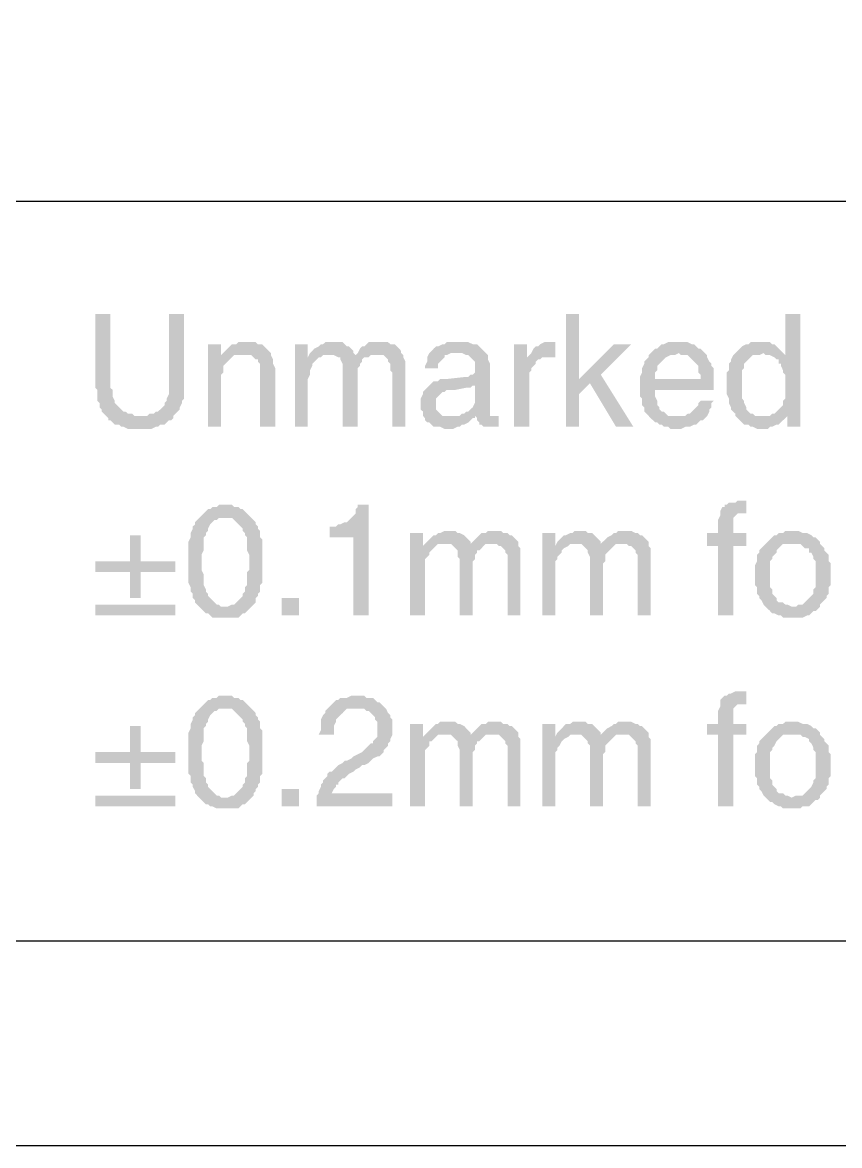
# Model space of a CAD drawing. Header units: inches. Extents: x 3613 to 8393, y -2205 to -794.
# Drawn here: x 6073.14 to 6090.13, y -1185.65 to -1162.28 of the extents above; entities that cross this region are included whole.
import ezdxf

# ---------------------------------------------------------------- set-up
doc = ezdxf.new("R2010")
doc.units = ezdxf.units.IN
doc.header["$MEASUREMENT"] = 0

msp = doc.modelspace()

# ---------------------------------------------------------------- hatches: boundary and pattern name
at = {"transparency": 33554559}
for points in [[(6074.967, -1168.343), (6074.652, -1168.343), (6074.652, -1169.878), (6074.697, -1169.923), (6074.697, -1170.149), (6074.742, -1170.194), (6074.742, -1170.284), (6074.787, -1170.329), (6074.787, -1170.374), (6074.832, -1170.419), (6074.877, -1170.464), (6075.599, -1170.464), (6075.464, -1170.464), (6075.419, -1170.419), (6075.329, -1170.419), (6075.283, -1170.374), (6075.238, -1170.374), (6075.193, -1170.329), (6075.148, -1170.284), (6075.148, -1170.284), (6075.103, -1170.239), (6075.058, -1170.194), (6075.058, -1170.149), (6075.013, -1170.058), (6075.013, -1169.923), (6074.967, -1169.878), (6074.967, -1169.787)], [(6076.502, -1168.343), (6076.186, -1168.343), (6076.186, -1170.013), (6076.141, -1170.103), (6076.141, -1170.149), (6076.096, -1170.194), (6076.096, -1170.239), (6076.051, -1170.284), (6076.006, -1170.329), (6075.96, -1170.374), (6075.915, -1170.374), (6075.87, -1170.419), (6075.78, -1170.419), (6075.735, -1170.464), (6074.877, -1170.464), (6074.922, -1170.51), (6074.922, -1170.555), (6074.967, -1170.555), (6075.013, -1170.6), (6075.058, -1170.645), (6075.148, -1170.645), (6075.193, -1170.69), (6075.238, -1170.69), (6075.329, -1170.735), (6075.825, -1170.735), (6075.915, -1170.69), (6075.96, -1170.69), (6076.006, -1170.645), (6076.096, -1170.645), (6076.141, -1170.6), (6076.186, -1170.555), (6076.231, -1170.555), (6076.276, -1170.51), (6076.276, -1170.464), (6076.321, -1170.419), (6076.367, -1170.374), (6076.412, -1170.329), (6076.412, -1170.284), (6076.457, -1170.194), (6076.457, -1170.149), (6076.502, -1170.103), (6076.502, -1169.833)], [(6084.716, -1168.343), (6084.445, -1168.343), (6084.445, -1170.69), (6084.716, -1170.69), (6084.716, -1170.013), (6084.942, -1169.787), (6084.716, -1169.697)], [(6089.32, -1168.343), (6089.004, -1168.343), (6089.004, -1169.201), (6088.778, -1169.246), (6088.823, -1169.291), (6088.868, -1169.291), (6088.868, -1169.381), (6088.913, -1169.381), (6088.913, -1169.426), (6088.958, -1169.517), (6088.958, -1169.562), (6089.004, -1169.607), (6089.004, -1170.103), (6088.958, -1170.149), (6088.958, -1170.239), (6088.913, -1170.284), (6088.868, -1170.329), (6088.868, -1170.329), (6088.823, -1170.374), (6088.778, -1170.419), (6088.733, -1170.419), (6089.049, -1170.464), (6089.049, -1170.69), (6089.32, -1170.69)], [(6077.269, -1168.975), (6076.998, -1168.975), (6076.998, -1170.69), (6077.269, -1170.69), (6077.269, -1169.742), (6077.269, -1169.607), (6077.314, -1169.562), (6077.314, -1169.426), (6077.359, -1169.381), (6077.405, -1169.336), (6077.405, -1169.336), (6077.45, -1169.291), (6077.495, -1169.246), (6077.269, -1169.201)], [(6077.766, -1168.93), (6077.63, -1168.93), (6077.585, -1168.975), (6077.495, -1168.975), (6077.45, -1169.02), (6077.405, -1169.065), (6077.359, -1169.111), (6077.314, -1169.156), (6077.269, -1169.201), (6077.495, -1169.246), (6077.54, -1169.201), (6077.721, -1169.201), (6078.307, -1169.156), (6078.262, -1169.111), (6078.217, -1169.065), (6078.217, -1169.065), (6078.172, -1169.02), (6078.127, -1168.975), (6078.036, -1168.975), (6077.991, -1168.93), (6077.856, -1168.93)], [(6079.074, -1168.975), (6078.804, -1168.975), (6078.804, -1170.69), (6079.074, -1170.69), (6079.074, -1169.697), (6079.12, -1169.607), (6079.12, -1169.517), (6079.165, -1169.426), (6079.165, -1169.381), (6079.21, -1169.336), (6079.255, -1169.291), (6079.3, -1169.246), (6079.345, -1169.246), (6079.074, -1169.246)], [(6079.571, -1168.93), (6079.436, -1168.93), (6079.39, -1168.975), (6079.345, -1168.975), (6079.3, -1169.02), (6079.21, -1169.065), (6079.165, -1169.111), (6079.12, -1169.156), (6079.074, -1169.246), (6079.345, -1169.246), (6079.39, -1169.201), (6079.526, -1169.201), (6080.022, -1169.156), (6080.022, -1169.111), (6079.977, -1169.065), (6079.932, -1169.02), (6079.887, -1169.02), (6079.842, -1168.975), (6079.797, -1168.93), (6079.661, -1168.93)], [(6080.519, -1168.93), (6080.338, -1168.93), (6080.293, -1168.975), (6080.248, -1169.02), (6080.203, -1169.02), (6080.158, -1169.065), (6080.113, -1169.156), (6080.067, -1169.201), (6079.616, -1169.201), (6079.706, -1169.246), (6079.751, -1169.246), (6079.751, -1169.291), (6079.797, -1169.381), (6079.797, -1170.69), (6080.113, -1170.69), (6080.113, -1169.697), (6080.113, -1169.472), (6080.158, -1169.426), (6080.158, -1169.381), (6080.203, -1169.336), (6080.203, -1169.291), (6080.248, -1169.246), (6080.338, -1169.246), (6080.383, -1169.201), (6080.519, -1169.201), (6081.015, -1169.156), (6081.015, -1169.111), (6080.97, -1169.065), (6080.97, -1169.065), (6080.925, -1169.02), (6080.88, -1168.975), (6080.79, -1168.975), (6080.744, -1168.93), (6080.609, -1168.93)], [(6082.234, -1168.93), (6081.963, -1168.93), (6081.918, -1168.975), (6081.873, -1168.975), (6081.782, -1169.02), (6081.737, -1169.02), (6081.692, -1169.065), (6081.692, -1169.065), (6081.647, -1169.111), (6081.602, -1169.156), (6081.557, -1169.246), (6081.557, -1169.336), (6081.512, -1169.426), (6081.512, -1169.472), (6081.782, -1169.472), (6081.782, -1169.381), (6081.828, -1169.336), (6081.873, -1169.291), (6081.918, -1169.246), (6081.918, -1169.201), (6081.963, -1169.201), (6082.053, -1169.156), (6082.775, -1169.156), (6082.73, -1169.111), (6082.685, -1169.065), (6082.64, -1169.02), (6082.595, -1168.975), (6082.505, -1168.975), (6082.414, -1168.93), (6082.279, -1168.93)], [(6083.633, -1168.975), (6083.362, -1168.975), (6083.362, -1170.69), (6083.678, -1170.69), (6083.678, -1169.562), (6083.723, -1169.517), (6083.723, -1169.472), (6083.768, -1169.426), (6083.813, -1169.381), (6083.813, -1169.336), (6083.859, -1169.291), (6083.904, -1169.291), (6083.633, -1169.246)], [(6084.129, -1168.93), (6083.994, -1168.93), (6083.904, -1168.975), (6083.859, -1169.02), (6083.813, -1169.02), (6083.768, -1169.065), (6083.723, -1169.156), (6083.723, -1169.156), (6083.678, -1169.201), (6084.174, -1169.246), (6084.22, -1169.246), (6084.22, -1168.93), (6084.174, -1168.93)], [(6085.799, -1168.975), (6085.438, -1168.975), (6084.716, -1169.697), (6084.942, -1169.787), (6085.483, -1170.69), (6085.844, -1170.69), (6085.167, -1169.607)], [(6086.792, -1168.93), (6086.566, -1168.93), (6086.476, -1168.975), (6086.431, -1168.975), (6086.386, -1169.02), (6086.341, -1169.065), (6086.296, -1169.065), (6086.251, -1169.111), (6086.205, -1169.156), (6086.792, -1169.156), (6086.837, -1169.201), (6086.973, -1169.201), (6087.018, -1169.246), (6087.063, -1169.291), (6087.108, -1169.336), (6087.108, -1169.336), (6087.153, -1169.381), (6087.198, -1169.426), (6087.198, -1169.562), (6087.243, -1169.607), (6087.243, -1169.697), (6085.98, -1169.697), (6085.98, -1170.058), (6086.025, -1170.103), (6086.025, -1170.239), (6086.07, -1170.284), (6086.07, -1170.374), (6086.115, -1170.419), (6086.16, -1170.464), (6086.205, -1170.51), (6086.205, -1170.51), (6086.251, -1170.555), (6086.296, -1170.6), (6086.341, -1170.6), (6086.386, -1170.645), (6086.431, -1170.645), (6086.476, -1170.69), (6086.566, -1170.69), (6086.612, -1170.735), (6086.837, -1170.735), (6086.927, -1170.69), (6087.018, -1170.69), (6087.108, -1170.645), (6087.153, -1170.645), (6087.198, -1170.6), (6087.243, -1170.555), (6087.289, -1170.555), (6087.334, -1170.51), (6086.792, -1170.464), (6086.566, -1170.464), (6086.521, -1170.419), (6086.476, -1170.374), (6086.431, -1170.374), (6086.386, -1170.329), (6086.386, -1170.284), (6086.341, -1170.239), (6086.341, -1170.149), (6086.296, -1170.058), (6086.296, -1169.923), (6087.514, -1169.923), (6087.514, -1169.472), (6087.469, -1169.426), (6087.469, -1169.381), (6087.424, -1169.336), (6087.379, -1169.246), (6087.379, -1169.201), (6087.334, -1169.156), (6087.289, -1169.111), (6087.243, -1169.065), (6087.198, -1169.065), (6087.153, -1169.02), (6087.108, -1168.975), (6087.063, -1168.975), (6086.973, -1168.93), (6086.837, -1168.93)], [(6088.507, -1168.93), (6088.281, -1168.93), (6088.236, -1168.975), (6088.191, -1168.975), (6088.101, -1169.02), (6088.056, -1169.065), (6088.011, -1169.111), (6087.966, -1169.156), (6088.552, -1169.156), (6088.597, -1169.201), (6088.688, -1169.201), (6088.778, -1169.246), (6089.004, -1169.201), (6089.004, -1169.201), (6088.958, -1169.156), (6088.913, -1169.111), (6088.868, -1169.065), (6088.823, -1169.02), (6088.778, -1168.975), (6088.733, -1168.975), (6088.688, -1168.93), (6088.552, -1168.93)], [(6078.307, -1169.156), (6077.721, -1169.201), (6077.901, -1169.201), (6077.946, -1169.246), (6077.991, -1169.291), (6078.036, -1169.291), (6078.036, -1169.336), (6078.082, -1169.381), (6078.082, -1170.69), (6078.398, -1170.69), (6078.398, -1169.472), (6078.352, -1169.381), (6078.352, -1169.291), (6078.307, -1169.201)], [(6081.015, -1169.156), (6080.519, -1169.201), (6080.654, -1169.201), (6080.699, -1169.246), (6080.744, -1169.291), (6080.744, -1169.336), (6080.79, -1169.381), (6080.79, -1169.517), (6080.835, -1169.562), (6080.835, -1170.69), (6081.105, -1170.69), (6081.105, -1169.472), (6081.105, -1169.336), (6081.06, -1169.246), (6081.06, -1169.201)], [(6082.775, -1169.156), (6082.189, -1169.156), (6082.279, -1169.156), (6082.369, -1169.201), (6082.414, -1169.201), (6082.459, -1169.246), (6082.505, -1169.291), (6082.55, -1169.336), (6082.55, -1169.562), (6082.505, -1169.607), (6082.459, -1169.607), (6082.414, -1169.652), (6082.369, -1169.652), (6081.963, -1169.697), (6081.828, -1169.697), (6081.782, -1169.742), (6081.692, -1169.742), (6081.647, -1169.787), (6082.55, -1169.833), (6082.55, -1170.103), (6082.55, -1170.194), (6082.505, -1170.284), (6082.459, -1170.329), (6082.414, -1170.374), (6082.369, -1170.374), (6082.324, -1170.419), (6082.279, -1170.419), (6082.234, -1170.464), (6082.008, -1170.464), (6081.512, -1170.51), (6081.512, -1170.555), (6081.557, -1170.6), (6081.602, -1170.6), (6081.647, -1170.645), (6081.692, -1170.69), (6081.828, -1170.69), (6081.918, -1170.735), (6082.098, -1170.735), (6082.189, -1170.69), (6082.234, -1170.69), (6082.279, -1170.645), (6082.324, -1170.645), (6082.414, -1170.6), (6082.459, -1170.555), (6082.505, -1170.51), (6082.55, -1170.51), (6082.55, -1170.464), (6082.866, -1170.464), (6082.866, -1169.381), (6082.82, -1169.291), (6082.82, -1169.201)], [(6083.678, -1169.201), (6083.633, -1169.246), (6083.904, -1169.291), (6083.949, -1169.246), (6084.174, -1169.246)], [(6086.205, -1169.156), (6086.16, -1169.201), (6086.16, -1169.246), (6086.115, -1169.291), (6086.07, -1169.336), (6086.07, -1169.381), (6086.025, -1169.472), (6086.025, -1169.562), (6085.98, -1169.652), (6085.98, -1169.697), (6086.296, -1169.697), (6086.296, -1169.562), (6086.341, -1169.517), (6086.341, -1169.426), (6086.386, -1169.381), (6086.431, -1169.336), (6086.431, -1169.336), (6086.476, -1169.291), (6086.521, -1169.246), (6086.612, -1169.201), (6086.702, -1169.201), (6086.792, -1169.156)], [(6087.966, -1169.156), (6087.92, -1169.201), (6087.875, -1169.291), (6087.875, -1169.336), (6087.83, -1169.381), (6087.83, -1169.517), (6087.785, -1169.562), (6087.785, -1170.013), (6087.83, -1170.103), (6087.83, -1170.194), (6087.875, -1170.284), (6087.875, -1170.329), (6087.92, -1170.374), (6087.966, -1170.419), (6087.966, -1170.464), (6088.011, -1170.51), (6088.056, -1170.555), (6088.101, -1170.6), (6088.146, -1170.645), (6088.236, -1170.645), (6088.281, -1170.69), (6088.327, -1170.69), (6088.417, -1170.735), (6088.643, -1170.735), (6088.688, -1170.69), (6088.733, -1170.69), (6088.823, -1170.645), (6088.868, -1170.645), (6088.913, -1170.6), (6088.958, -1170.555), (6089.004, -1170.51), (6088.552, -1170.464), (6088.372, -1170.464), (6088.327, -1170.419), (6088.281, -1170.419), (6088.236, -1170.374), (6088.191, -1170.329), (6088.191, -1170.284), (6088.146, -1170.194), (6088.146, -1170.149), (6088.101, -1170.103), (6088.101, -1169.517), (6088.146, -1169.472), (6088.146, -1169.381), (6088.191, -1169.336), (6088.191, -1169.336), (6088.236, -1169.291), (6088.281, -1169.246), (6088.327, -1169.201), (6088.462, -1169.201), (6088.552, -1169.156)], [(6081.647, -1169.787), (6081.602, -1169.833), (6081.557, -1169.878), (6081.557, -1169.878), (6081.512, -1169.923), (6081.467, -1169.968), (6081.467, -1170.013), (6081.421, -1170.103), (6081.421, -1170.239), (6081.421, -1170.329), (6081.467, -1170.374), (6081.467, -1170.464), (6081.512, -1170.51), (6082.008, -1170.464), (6081.873, -1170.464), (6081.828, -1170.419), (6081.782, -1170.374), (6081.737, -1170.329), (6081.737, -1170.103), (6081.782, -1170.058), (6081.828, -1170.013), (6081.873, -1169.968), (6081.918, -1169.968), (6081.963, -1169.923), (6082.143, -1169.923), (6082.369, -1169.878), (6082.459, -1169.878), (6082.505, -1169.833), (6082.55, -1169.833)], [(6087.514, -1170.149), (6087.243, -1170.149), (6087.198, -1170.194), (6087.198, -1170.239), (6087.153, -1170.284), (6087.108, -1170.329), (6087.063, -1170.374), (6087.018, -1170.419), (6086.973, -1170.419), (6086.927, -1170.464), (6086.792, -1170.464), (6087.334, -1170.51), (6087.379, -1170.464), (6087.424, -1170.374), (6087.424, -1170.329), (6087.469, -1170.284), (6087.469, -1170.194)], [(6088.733, -1170.419), (6088.688, -1170.464), (6088.552, -1170.464), (6089.004, -1170.51), (6089.049, -1170.464)], [(6082.866, -1170.464), (6082.55, -1170.464), (6082.595, -1170.51), (6082.956, -1170.464), (6082.956, -1170.464)], [(6083.046, -1170.464), (6082.956, -1170.464), (6082.595, -1170.51), (6082.595, -1170.555), (6082.64, -1170.6), (6082.64, -1170.645), (6082.685, -1170.645), (6082.73, -1170.69), (6083.046, -1170.69)], [(6088.056, -1172.225), (6088.011, -1172.225), (6087.966, -1172.27), (6087.83, -1172.27), (6087.785, -1172.315), (6087.74, -1172.315), (6087.74, -1172.36), (6087.695, -1172.36), (6087.65, -1172.45), (6087.65, -1172.495), (6088.191, -1172.495), (6088.191, -1172.225)], [(6077.359, -1172.315), (6077.224, -1172.315), (6077.179, -1172.36), (6077.089, -1172.36), (6077.044, -1172.405), (6076.998, -1172.405), (6076.953, -1172.45), (6076.908, -1172.495), (6076.863, -1172.541), (6076.818, -1172.586), (6077.495, -1172.586), (6077.54, -1172.631), (6077.585, -1172.676), (6077.63, -1172.721), (6077.675, -1172.766), (6077.721, -1172.811), (6077.721, -1172.856), (6077.766, -1172.902), (6077.766, -1172.947), (6077.811, -1172.992), (6077.811, -1173.263), (6077.856, -1173.353), (6077.856, -1173.669), (6077.811, -1173.714), (6077.811, -1173.985), (6077.766, -1174.03), (6077.766, -1174.12), (6077.721, -1174.165), (6077.721, -1174.21), (6077.721, -1174.21), (6077.675, -1174.256), (6077.63, -1174.301), (6077.585, -1174.346), (6077.54, -1174.391), (6077.495, -1174.391), (6077.405, -1174.436), (6076.818, -1174.436), (6076.863, -1174.481), (6076.908, -1174.526), (6076.953, -1174.572), (6076.998, -1174.572), (6077.044, -1174.617), (6077.089, -1174.662), (6077.63, -1174.662), (6077.675, -1174.617), (6077.721, -1174.572), (6077.766, -1174.572), (6077.811, -1174.526), (6077.856, -1174.481), (6077.901, -1174.436), (6077.946, -1174.391), (6077.946, -1174.391), (6077.991, -1174.346), (6077.991, -1174.256), (6078.036, -1174.21), (6078.036, -1174.165), (6078.082, -1174.12), (6078.082, -1173.985), (6078.127, -1173.94), (6078.127, -1173.488), (6078.127, -1173.037), (6078.082, -1172.992), (6078.082, -1172.856), (6078.036, -1172.811), (6078.036, -1172.766), (6077.991, -1172.721), (6077.991, -1172.676), (6077.946, -1172.631), (6077.946, -1172.631), (6077.901, -1172.586), (6077.856, -1172.541), (6077.811, -1172.495), (6077.766, -1172.45), (6077.721, -1172.405), (6077.675, -1172.405), (6077.63, -1172.36), (6077.54, -1172.36), (6077.495, -1172.315), (6077.405, -1172.315)], [(6080.338, -1172.315), (6080.113, -1172.315), (6080.113, -1172.36), (6080.067, -1172.405), (6080.067, -1172.495), (6080.022, -1172.541), (6079.977, -1172.586), (6079.932, -1172.631), (6079.887, -1172.676), (6079.842, -1172.676), (6079.751, -1172.721), (6079.706, -1172.721), (6079.661, -1172.766), (6079.526, -1172.766), (6079.526, -1172.992), (6080.022, -1172.992), (6080.022, -1174.617), (6080.338, -1174.617)], [(6087.65, -1172.495), (6087.65, -1172.541), (6087.604, -1172.631), (6087.604, -1172.902), (6087.379, -1172.902), (6087.379, -1173.172), (6087.604, -1173.172), (6087.604, -1174.617), (6087.92, -1174.617), (6087.92, -1173.172), (6088.191, -1173.172), (6088.191, -1172.902), (6087.92, -1172.902), (6087.92, -1172.586), (6087.966, -1172.541), (6087.966, -1172.541), (6088.011, -1172.495), (6088.101, -1172.495)], [(6076.818, -1172.586), (6076.773, -1172.631), (6076.773, -1172.631), (6076.728, -1172.676), (6076.728, -1172.721), (6076.682, -1172.766), (6076.682, -1172.811), (6076.637, -1172.902), (6076.637, -1172.992), (6076.592, -1173.082), (6076.592, -1173.94), (6076.637, -1174.03), (6076.637, -1174.12), (6076.682, -1174.165), (6076.682, -1174.256), (6076.728, -1174.301), (6076.728, -1174.346), (6076.773, -1174.391), (6076.818, -1174.436), (6077.359, -1174.436), (6077.269, -1174.436), (6077.224, -1174.391), (6077.179, -1174.391), (6077.134, -1174.346), (6077.089, -1174.301), (6077.044, -1174.256), (6076.998, -1174.21), (6076.998, -1174.165), (6076.953, -1174.12), (6076.953, -1174.075), (6076.908, -1173.985), (6076.908, -1173.759), (6076.863, -1173.669), (6076.863, -1173.353), (6076.908, -1173.263), (6076.908, -1172.992), (6076.953, -1172.947), (6076.953, -1172.902), (6076.998, -1172.856), (6076.998, -1172.811), (6076.998, -1172.811), (6077.044, -1172.721), (6077.089, -1172.676), (6077.134, -1172.631), (6077.179, -1172.631), (6077.224, -1172.586), (6077.359, -1172.586)], [(6075.599, -1172.947), (6075.374, -1172.947), (6075.374, -1173.488), (6074.652, -1173.488), (6074.652, -1173.714), (6075.374, -1173.714), (6075.374, -1174.256), (6075.599, -1174.256), (6075.599, -1173.714), (6076.321, -1173.714), (6076.321, -1173.488), (6075.599, -1173.488)], [(6081.467, -1172.902), (6081.196, -1172.902), (6081.196, -1174.617), (6081.512, -1174.617), (6081.512, -1173.443), (6081.557, -1173.398), (6081.602, -1173.353), (6081.602, -1173.308), (6081.647, -1173.263), (6081.692, -1173.218), (6081.737, -1173.172), (6081.467, -1173.172)], [(6082.008, -1172.856), (6081.918, -1172.856), (6081.828, -1172.902), (6081.782, -1172.902), (6081.737, -1172.947), (6081.692, -1172.947), (6081.647, -1172.992), (6081.602, -1173.037), (6081.557, -1173.082), (6081.467, -1173.172), (6081.737, -1173.172), (6081.782, -1173.127), (6081.918, -1173.127), (6082.459, -1173.082), (6082.414, -1173.037), (6082.369, -1172.992), (6082.369, -1172.992), (6082.324, -1172.947), (6082.234, -1172.902), (6082.189, -1172.902), (6082.143, -1172.856), (6082.053, -1172.856)], [(6082.956, -1172.856), (6082.82, -1172.856), (6082.775, -1172.902), (6082.685, -1172.902), (6082.64, -1172.947), (6082.595, -1172.992), (6082.55, -1173.037), (6082.505, -1173.082), (6082.459, -1173.127), (6082.053, -1173.127), (6082.098, -1173.172), (6082.143, -1173.218), (6082.143, -1173.218), (6082.189, -1173.263), (6082.189, -1173.398), (6082.234, -1173.443), (6082.234, -1174.617), (6082.505, -1174.617), (6082.505, -1173.488), (6082.55, -1173.443), (6082.55, -1173.353), (6082.595, -1173.308), (6082.595, -1173.263), (6082.64, -1173.263), (6082.685, -1173.218), (6082.73, -1173.172), (6082.775, -1173.127), (6082.911, -1173.127), (6083.452, -1173.082), (6083.407, -1173.037), (6083.362, -1172.992), (6083.362, -1172.992), (6083.317, -1172.947), (6083.272, -1172.947), (6083.227, -1172.902), (6083.136, -1172.902), (6083.091, -1172.856), (6083.001, -1172.856)], [(6084.22, -1172.902), (6083.949, -1172.902), (6083.949, -1174.617), (6084.22, -1174.617), (6084.22, -1173.488), (6084.265, -1173.443), (6084.265, -1173.398), (6084.31, -1173.353), (6084.355, -1173.308), (6084.355, -1173.263), (6084.4, -1173.218), (6084.49, -1173.172), (6084.22, -1173.172)], [(6084.716, -1172.856), (6084.626, -1172.856), (6084.581, -1172.902), (6084.535, -1172.902), (6084.445, -1172.947), (6084.4, -1172.947), (6084.355, -1172.992), (6084.31, -1173.037), (6084.265, -1173.082), (6084.22, -1173.172), (6084.49, -1173.172), (6084.535, -1173.127), (6084.671, -1173.127), (6085.167, -1173.082), (6085.122, -1173.037), (6085.077, -1172.992), (6085.077, -1172.992), (6085.032, -1172.947), (6084.987, -1172.902), (6084.897, -1172.902), (6084.851, -1172.856), (6084.806, -1172.856)], [(6085.664, -1172.856), (6085.528, -1172.856), (6085.483, -1172.902), (6085.438, -1172.902), (6085.393, -1172.947), (6085.303, -1172.992), (6085.258, -1173.037), (6085.212, -1173.082), (6085.167, -1173.127), (6084.761, -1173.127), (6084.806, -1173.172), (6084.851, -1173.218), (6084.851, -1173.218), (6084.897, -1173.263), (6084.897, -1173.308), (6084.942, -1173.398), (6084.942, -1174.617), (6085.212, -1174.617), (6085.212, -1173.533), (6085.258, -1173.488), (6085.258, -1173.353), (6085.303, -1173.308), (6085.348, -1173.263), (6085.348, -1173.263), (6085.393, -1173.218), (6085.438, -1173.172), (6085.483, -1173.127), (6085.619, -1173.127), (6086.16, -1173.082), (6086.115, -1173.037), (6086.07, -1172.992), (6086.07, -1172.992), (6086.025, -1172.947), (6085.98, -1172.947), (6085.935, -1172.902), (6085.889, -1172.902), (6085.799, -1172.856), (6085.754, -1172.856)], [(6089.139, -1172.856), (6089.004, -1172.856), (6088.958, -1172.902), (6088.868, -1172.902), (6088.823, -1172.947), (6088.778, -1172.947), (6088.733, -1172.992), (6088.688, -1173.037), (6088.643, -1173.082), (6088.597, -1173.127), (6088.597, -1173.127), (6088.552, -1173.172), (6088.507, -1173.218), (6088.462, -1173.263), (6088.462, -1173.308), (6088.417, -1173.353), (6088.417, -1173.488), (6088.372, -1173.579), (6088.372, -1173.759), (6088.372, -1173.985), (6088.417, -1174.03), (6088.417, -1174.165), (6088.462, -1174.21), (6088.462, -1174.256), (6088.507, -1174.301), (6088.552, -1174.391), (6088.597, -1174.436), (6089.139, -1174.436), (6089.049, -1174.391), (6089.004, -1174.391), (6088.958, -1174.346), (6088.868, -1174.346), (6088.823, -1174.301), (6088.823, -1174.256), (6088.778, -1174.21), (6088.733, -1174.165), (6088.733, -1174.075), (6088.688, -1174.03), (6088.688, -1173.488), (6088.733, -1173.443), (6088.733, -1173.398), (6088.778, -1173.353), (6088.823, -1173.308), (6088.823, -1173.263), (6088.868, -1173.218), (6088.913, -1173.172), (6088.958, -1173.127), (6089.139, -1173.127), (6089.726, -1173.082), (6089.681, -1173.037), (6089.635, -1172.992), (6089.59, -1172.992), (6089.545, -1172.947), (6089.455, -1172.902), (6089.365, -1172.902), (6089.274, -1172.856), (6089.229, -1172.856)], [(6083.452, -1173.082), (6082.911, -1173.127), (6083.001, -1173.127), (6083.046, -1173.172), (6083.091, -1173.172), (6083.136, -1173.218), (6083.182, -1173.263), (6083.182, -1173.308), (6083.227, -1173.353), (6083.227, -1174.617), (6083.497, -1174.617), (6083.497, -1173.218), (6083.452, -1173.172)], [(6086.16, -1173.082), (6085.619, -1173.127), (6085.709, -1173.127), (6085.754, -1173.172), (6085.799, -1173.172), (6085.844, -1173.218), (6085.889, -1173.263), (6085.889, -1173.308), (6085.935, -1173.353), (6085.935, -1174.617), (6086.205, -1174.617), (6086.205, -1173.218), (6086.16, -1173.172)], [(6089.726, -1173.082), (6089.139, -1173.127), (6089.32, -1173.127), (6089.365, -1173.172), (6089.41, -1173.218), (6089.5, -1173.218), (6089.5, -1173.308), (6089.545, -1173.308), (6089.59, -1173.398), (6089.59, -1173.443), (6089.635, -1173.488), (6089.635, -1174.03), (6089.59, -1174.075), (6089.59, -1174.165), (6089.545, -1174.21), (6089.5, -1174.256), (6089.5, -1174.256), (6089.455, -1174.301), (6089.41, -1174.346), (6089.365, -1174.391), (6089.274, -1174.391), (6089.229, -1174.436), (6088.597, -1174.436), (6088.643, -1174.481), (6088.688, -1174.526), (6088.733, -1174.572), (6088.778, -1174.572), (6088.868, -1174.617), (6088.913, -1174.617), (6088.958, -1174.662), (6089.365, -1174.662), (6089.455, -1174.617), (6089.5, -1174.617), (6089.545, -1174.572), (6089.59, -1174.526), (6089.635, -1174.526), (6089.681, -1174.481), (6089.726, -1174.436), (6089.726, -1174.391), (6089.771, -1174.346), (6089.816, -1174.301), (6089.861, -1174.256), (6089.861, -1174.21), (6089.906, -1174.165), (6089.906, -1174.03), (6089.951, -1173.985), (6089.951, -1173.759), (6089.951, -1173.533), (6089.906, -1173.488), (6089.906, -1173.353), (6089.861, -1173.308), (6089.816, -1173.263), (6089.816, -1173.218), (6089.771, -1173.172), (6089.726, -1173.127)], [(6076.321, -1174.617), (6076.321, -1174.391), (6074.652, -1174.391), (6074.652, -1174.617)], [(6078.894, -1174.617), (6078.894, -1174.256), (6078.533, -1174.256), (6078.533, -1174.617)], [(6088.056, -1176.196), (6087.966, -1176.196), (6087.875, -1176.241), (6087.83, -1176.241), (6087.785, -1176.287), (6087.74, -1176.287), (6087.695, -1176.332), (6087.65, -1176.377), (6087.65, -1176.467), (6088.191, -1176.467), (6088.191, -1176.196)], [(6077.359, -1176.287), (6077.224, -1176.287), (6077.179, -1176.332), (6077.089, -1176.332), (6077.044, -1176.377), (6076.998, -1176.377), (6076.953, -1176.422), (6076.908, -1176.467), (6076.863, -1176.512), (6076.818, -1176.557), (6077.495, -1176.557), (6077.54, -1176.602), (6077.585, -1176.648), (6077.63, -1176.693), (6077.675, -1176.738), (6077.721, -1176.783), (6077.721, -1176.828), (6077.766, -1176.873), (6077.766, -1176.918), (6077.811, -1176.964), (6077.811, -1177.234), (6077.856, -1177.325), (6077.856, -1177.64), (6077.811, -1177.686), (6077.811, -1177.956), (6077.766, -1178.002), (6077.766, -1178.092), (6077.721, -1178.137), (6077.721, -1178.182), (6077.721, -1178.182), (6077.675, -1178.227), (6077.63, -1178.272), (6077.585, -1178.317), (6077.54, -1178.363), (6077.495, -1178.363), (6077.405, -1178.408), (6076.818, -1178.408), (6076.863, -1178.453), (6076.908, -1178.498), (6076.953, -1178.543), (6076.998, -1178.543), (6077.044, -1178.588), (6077.089, -1178.588), (6077.179, -1178.633), (6077.63, -1178.633), (6077.675, -1178.588), (6077.721, -1178.543), (6077.766, -1178.543), (6077.811, -1178.498), (6077.856, -1178.453), (6077.901, -1178.408), (6077.946, -1178.363), (6077.946, -1178.317), (6077.991, -1178.272), (6077.991, -1178.227), (6078.036, -1178.182), (6078.036, -1178.137), (6078.082, -1178.092), (6078.082, -1177.956), (6078.127, -1177.911), (6078.127, -1177.46), (6078.127, -1177.009), (6078.082, -1176.964), (6078.082, -1176.828), (6078.036, -1176.783), (6078.036, -1176.738), (6077.991, -1176.693), (6077.991, -1176.648), (6077.946, -1176.602), (6077.946, -1176.602), (6077.901, -1176.557), (6077.856, -1176.512), (6077.811, -1176.467), (6077.766, -1176.422), (6077.721, -1176.377), (6077.675, -1176.377), (6077.63, -1176.332), (6077.54, -1176.332), (6077.495, -1176.287), (6077.405, -1176.287)], [(6080.654, -1176.512), (6080.067, -1176.557), (6080.248, -1176.557), (6080.293, -1176.602), (6080.338, -1176.602), (6080.383, -1176.648), (6080.428, -1176.693), (6080.474, -1176.738), (6080.474, -1176.783), (6080.519, -1176.828), (6080.519, -1177.144), (6080.474, -1177.189), (6080.428, -1177.234), (6080.428, -1177.279), (6080.383, -1177.279), (6080.338, -1177.325), (6080.293, -1177.37), (6080.248, -1177.415), (6080.203, -1177.46), (6080.113, -1177.505), (6080.113, -1177.505), (6080.022, -1177.55), (6079.977, -1177.595), (6079.887, -1177.64), (6079.842, -1177.64), (6079.797, -1177.686), (6079.706, -1177.731), (6079.661, -1177.776), (6079.616, -1177.821), (6079.571, -1177.866), (6079.526, -1177.866), (6079.481, -1177.911), (6079.481, -1177.956), (6079.436, -1178.002), (6079.39, -1178.047), (6079.39, -1178.092), (6079.345, -1178.137), (6079.345, -1178.182), (6079.3, -1178.272), (6079.3, -1178.317), (6079.255, -1178.363), (6079.255, -1178.588), (6080.835, -1178.588), (6080.835, -1178.317), (6079.571, -1178.317), (6079.616, -1178.227), (6079.661, -1178.182), (6079.661, -1178.137), (6079.706, -1178.137), (6079.706, -1178.092), (6079.751, -1178.047), (6079.797, -1178.002), (6079.842, -1178.002), (6079.887, -1177.956), (6079.932, -1177.911), (6080.022, -1177.866), (6080.067, -1177.821), (6080.158, -1177.776), (6080.203, -1177.731), (6080.248, -1177.731), (6080.338, -1177.686), (6080.383, -1177.64), (6080.428, -1177.595), (6080.519, -1177.55), (6080.564, -1177.55), (6080.609, -1177.505), (6080.654, -1177.46), (6080.654, -1177.415), (6080.699, -1177.37), (6080.744, -1177.325), (6080.744, -1177.279), (6080.79, -1177.234), (6080.79, -1177.189), (6080.835, -1177.099), (6080.835, -1176.783), (6080.79, -1176.738), (6080.79, -1176.693), (6080.744, -1176.648), (6080.699, -1176.557)], [(6080.113, -1176.287), (6079.977, -1176.287), (6079.887, -1176.332), (6079.751, -1176.332), (6079.706, -1176.377), (6079.661, -1176.377), (6079.616, -1176.422), (6079.571, -1176.467), (6079.526, -1176.512), (6079.526, -1176.512), (6079.481, -1176.557), (6079.436, -1176.602), (6079.436, -1176.648), (6079.39, -1176.693), (6079.345, -1176.783), (6079.345, -1177.009), (6079.3, -1177.099), (6079.616, -1177.099), (6079.616, -1176.918), (6079.661, -1176.828), (6079.661, -1176.783), (6079.706, -1176.738), (6079.751, -1176.693), (6079.797, -1176.648), (6079.842, -1176.602), (6079.887, -1176.557), (6080.067, -1176.557), (6080.654, -1176.512), (6080.609, -1176.467), (6080.564, -1176.422), (6080.519, -1176.422), (6080.474, -1176.377), (6080.428, -1176.332), (6080.293, -1176.332), (6080.248, -1176.287), (6080.158, -1176.287)], [(6087.65, -1176.467), (6087.65, -1176.512), (6087.604, -1176.602), (6087.604, -1176.873), (6087.379, -1176.873), (6087.379, -1177.099), (6087.604, -1177.099), (6087.604, -1178.588), (6087.92, -1178.588), (6087.92, -1177.099), (6088.191, -1177.099), (6088.191, -1176.873), (6087.92, -1176.873), (6087.92, -1176.557), (6087.966, -1176.512), (6087.966, -1176.512), (6088.011, -1176.467), (6088.101, -1176.467)], [(6076.818, -1176.557), (6076.773, -1176.602), (6076.773, -1176.602), (6076.728, -1176.648), (6076.728, -1176.693), (6076.682, -1176.738), (6076.682, -1176.783), (6076.637, -1176.873), (6076.637, -1176.964), (6076.592, -1177.054), (6076.592, -1177.911), (6076.637, -1177.956), (6076.637, -1178.092), (6076.682, -1178.137), (6076.682, -1178.182), (6076.728, -1178.272), (6076.728, -1178.317), (6076.773, -1178.363), (6076.818, -1178.408), (6077.359, -1178.408), (6077.269, -1178.408), (6077.224, -1178.363), (6077.179, -1178.363), (6077.134, -1178.317), (6077.089, -1178.272), (6077.044, -1178.227), (6076.998, -1178.182), (6076.998, -1178.137), (6076.953, -1178.092), (6076.953, -1178.002), (6076.908, -1177.956), (6076.908, -1177.686), (6076.863, -1177.64), (6076.863, -1177.325), (6076.908, -1177.234), (6076.908, -1176.964), (6076.953, -1176.918), (6076.953, -1176.873), (6076.998, -1176.828), (6076.998, -1176.783), (6076.998, -1176.783), (6077.044, -1176.693), (6077.089, -1176.648), (6077.134, -1176.602), (6077.179, -1176.602), (6077.224, -1176.557), (6077.359, -1176.557)], [(6075.599, -1176.918), (6075.374, -1176.918), (6075.374, -1177.46), (6074.652, -1177.46), (6074.652, -1177.686), (6075.374, -1177.686), (6075.374, -1178.227), (6075.599, -1178.227), (6075.599, -1177.686), (6076.321, -1177.686), (6076.321, -1177.46), (6075.599, -1177.46)], [(6081.467, -1176.873), (6081.196, -1176.873), (6081.196, -1178.588), (6081.512, -1178.588), (6081.512, -1177.415), (6081.557, -1177.37), (6081.602, -1177.325), (6081.602, -1177.234), (6081.647, -1177.234), (6081.692, -1177.189), (6081.737, -1177.144), (6081.467, -1177.144)], [(6082.008, -1176.828), (6081.828, -1176.828), (6081.782, -1176.873), (6081.737, -1176.873), (6081.692, -1176.918), (6081.647, -1176.964), (6081.602, -1177.009), (6081.557, -1177.054), (6081.467, -1177.144), (6081.737, -1177.144), (6081.782, -1177.099), (6081.918, -1177.099), (6082.459, -1177.054), (6082.414, -1177.009), (6082.369, -1176.964), (6082.369, -1176.964), (6082.324, -1176.918), (6082.234, -1176.873), (6082.189, -1176.873), (6082.143, -1176.828), (6082.053, -1176.828)], [(6082.956, -1176.828), (6082.82, -1176.828), (6082.775, -1176.873), (6082.685, -1176.873), (6082.64, -1176.918), (6082.595, -1176.964), (6082.55, -1177.009), (6082.505, -1177.054), (6082.459, -1177.099), (6082.053, -1177.099), (6082.098, -1177.144), (6082.143, -1177.189), (6082.143, -1177.189), (6082.189, -1177.234), (6082.189, -1177.325), (6082.234, -1177.415), (6082.234, -1178.588), (6082.505, -1178.588), (6082.505, -1177.46), (6082.55, -1177.415), (6082.55, -1177.325), (6082.595, -1177.279), (6082.595, -1177.234), (6082.64, -1177.234), (6082.685, -1177.189), (6082.73, -1177.144), (6082.775, -1177.099), (6082.911, -1177.099), (6083.452, -1177.054), (6083.407, -1177.009), (6083.362, -1176.964), (6083.362, -1176.964), (6083.317, -1176.918), (6083.272, -1176.918), (6083.227, -1176.873), (6083.136, -1176.873), (6083.091, -1176.828), (6083.001, -1176.828)], [(6084.22, -1176.873), (6083.949, -1176.873), (6083.949, -1178.588), (6084.22, -1178.588), (6084.22, -1177.46), (6084.265, -1177.415), (6084.265, -1177.37), (6084.31, -1177.325), (6084.355, -1177.234), (6084.355, -1177.234), (6084.4, -1177.189), (6084.49, -1177.144), (6084.22, -1177.144)], [(6084.716, -1176.828), (6084.581, -1176.828), (6084.535, -1176.873), (6084.445, -1176.873), (6084.4, -1176.918), (6084.355, -1176.964), (6084.31, -1177.009), (6084.265, -1177.054), (6084.22, -1177.144), (6084.49, -1177.144), (6084.535, -1177.099), (6084.671, -1177.099), (6085.167, -1177.054), (6085.122, -1177.009), (6085.077, -1176.964), (6085.077, -1176.964), (6085.032, -1176.918), (6084.987, -1176.873), (6084.897, -1176.873), (6084.851, -1176.828), (6084.806, -1176.828)], [(6085.664, -1176.828), (6085.528, -1176.828), (6085.483, -1176.873), (6085.438, -1176.873), (6085.393, -1176.918), (6085.303, -1176.964), (6085.258, -1177.009), (6085.212, -1177.054), (6085.167, -1177.099), (6084.761, -1177.099), (6084.806, -1177.144), (6084.851, -1177.189), (6084.851, -1177.189), (6084.897, -1177.234), (6084.897, -1177.279), (6084.942, -1177.325), (6084.942, -1178.588), (6085.212, -1178.588), (6085.212, -1177.505), (6085.258, -1177.46), (6085.258, -1177.325), (6085.303, -1177.279), (6085.348, -1177.234), (6085.348, -1177.234), (6085.393, -1177.189), (6085.438, -1177.144), (6085.483, -1177.099), (6085.619, -1177.099), (6086.16, -1177.054), (6086.115, -1177.009), (6086.07, -1176.964), (6086.07, -1176.964), (6086.025, -1176.918), (6085.98, -1176.918), (6085.935, -1176.873), (6085.889, -1176.873), (6085.799, -1176.828), (6085.754, -1176.828)], [(6089.139, -1176.828), (6089.004, -1176.828), (6088.958, -1176.873), (6088.868, -1176.873), (6088.823, -1176.918), (6088.778, -1176.918), (6088.733, -1176.964), (6088.688, -1177.009), (6088.643, -1177.054), (6088.597, -1177.099), (6088.597, -1177.099), (6088.552, -1177.144), (6088.507, -1177.189), (6088.462, -1177.234), (6088.462, -1177.279), (6088.417, -1177.325), (6088.417, -1177.46), (6088.372, -1177.505), (6088.372, -1177.731), (6088.372, -1177.956), (6088.417, -1178.002), (6088.417, -1178.137), (6088.462, -1178.182), (6088.462, -1178.227), (6088.507, -1178.272), (6088.552, -1178.363), (6088.597, -1178.408), (6089.139, -1178.408), (6089.049, -1178.363), (6089.004, -1178.363), (6088.958, -1178.317), (6088.868, -1178.317), (6088.823, -1178.272), (6088.823, -1178.227), (6088.778, -1178.182), (6088.733, -1178.137), (6088.733, -1178.047), (6088.688, -1178.002), (6088.688, -1177.46), (6088.733, -1177.415), (6088.733, -1177.37), (6088.778, -1177.325), (6088.823, -1177.234), (6088.823, -1177.234), (6088.868, -1177.189), (6088.913, -1177.144), (6088.958, -1177.099), (6089.139, -1177.099), (6089.726, -1177.054), (6089.681, -1177.009), (6089.635, -1176.964), (6089.59, -1176.964), (6089.545, -1176.918), (6089.455, -1176.873), (6089.365, -1176.873), (6089.274, -1176.828), (6089.229, -1176.828)], [(6083.452, -1177.054), (6082.911, -1177.099), (6083.046, -1177.099), (6083.091, -1177.144), (6083.136, -1177.189), (6083.182, -1177.234), (6083.182, -1177.279), (6083.227, -1177.325), (6083.227, -1178.588), (6083.497, -1178.588), (6083.497, -1177.37), (6083.497, -1177.189), (6083.452, -1177.144)], [(6086.16, -1177.054), (6085.619, -1177.099), (6085.754, -1177.099), (6085.799, -1177.144), (6085.844, -1177.189), (6085.889, -1177.234), (6085.889, -1177.279), (6085.935, -1177.325), (6085.935, -1178.588), (6086.205, -1178.588), (6086.205, -1177.37), (6086.205, -1177.189), (6086.16, -1177.144)], [(6089.726, -1177.054), (6089.139, -1177.099), (6089.32, -1177.099), (6089.365, -1177.144), (6089.41, -1177.144), (6089.5, -1177.189), (6089.5, -1177.234), (6089.545, -1177.279), (6089.59, -1177.37), (6089.59, -1177.415), (6089.635, -1177.46), (6089.635, -1178.002), (6089.59, -1178.047), (6089.59, -1178.092), (6089.545, -1178.182), (6089.5, -1178.227), (6089.5, -1178.227), (6089.455, -1178.272), (6089.41, -1178.317), (6089.365, -1178.363), (6089.229, -1178.363), (6089.139, -1178.408), (6088.597, -1178.408), (6088.643, -1178.453), (6088.688, -1178.498), (6088.733, -1178.498), (6088.778, -1178.543), (6088.868, -1178.588), (6088.913, -1178.588), (6088.958, -1178.633), (6089.32, -1178.633), (6089.365, -1178.588), (6089.5, -1178.588), (6089.545, -1178.543), (6089.59, -1178.498), (6089.635, -1178.453), (6089.681, -1178.453), (6089.726, -1178.408), (6089.726, -1178.363), (6089.771, -1178.317), (6089.816, -1178.272), (6089.861, -1178.227), (6089.861, -1178.182), (6089.906, -1178.137), (6089.906, -1178.002), (6089.951, -1177.956), (6089.951, -1177.731), (6089.951, -1177.505), (6089.906, -1177.46), (6089.906, -1177.325), (6089.861, -1177.279), (6089.816, -1177.234), (6089.816, -1177.189), (6089.771, -1177.144), (6089.726, -1177.099)], [(6076.321, -1178.588), (6076.321, -1178.363), (6074.652, -1178.363), (6074.652, -1178.588)], [(6078.894, -1178.588), (6078.894, -1178.227), (6078.533, -1178.227), (6078.533, -1178.588)]]:
    msp.add_hatch(color=256, dxfattribs=at).paths.add_polyline_path(points)

# ---------------------------------------------------------------- linework, layer by layer
msp.add_line((5762.68, -1181.386), (6171.935, -1181.386))
msp.add_lwpolyline([(6175.973, -1185.646), (6175.973, -888.646), (5755.973, -888.646), (5755.973, -1185.646)], close=True)
msp.add_lwpolyline([(5775.497, -1165.996), (6124.568, -1165.996)])
for points in [[(6080.022, -1169.156), (6079.526, -1169.201), (6080.067, -1169.201)], [(6082.459, -1173.082), (6081.918, -1173.127), (6082.459, -1173.127)], [(6085.167, -1173.082), (6084.671, -1173.127), (6085.167, -1173.127)], [(6082.459, -1177.054), (6081.918, -1177.099), (6082.459, -1177.099)], [(6085.167, -1177.054), (6084.671, -1177.099), (6085.167, -1177.099)]]:
    msp.add_solid(points, dxfattribs=at)

doc.saveas('drawing.dxf')
